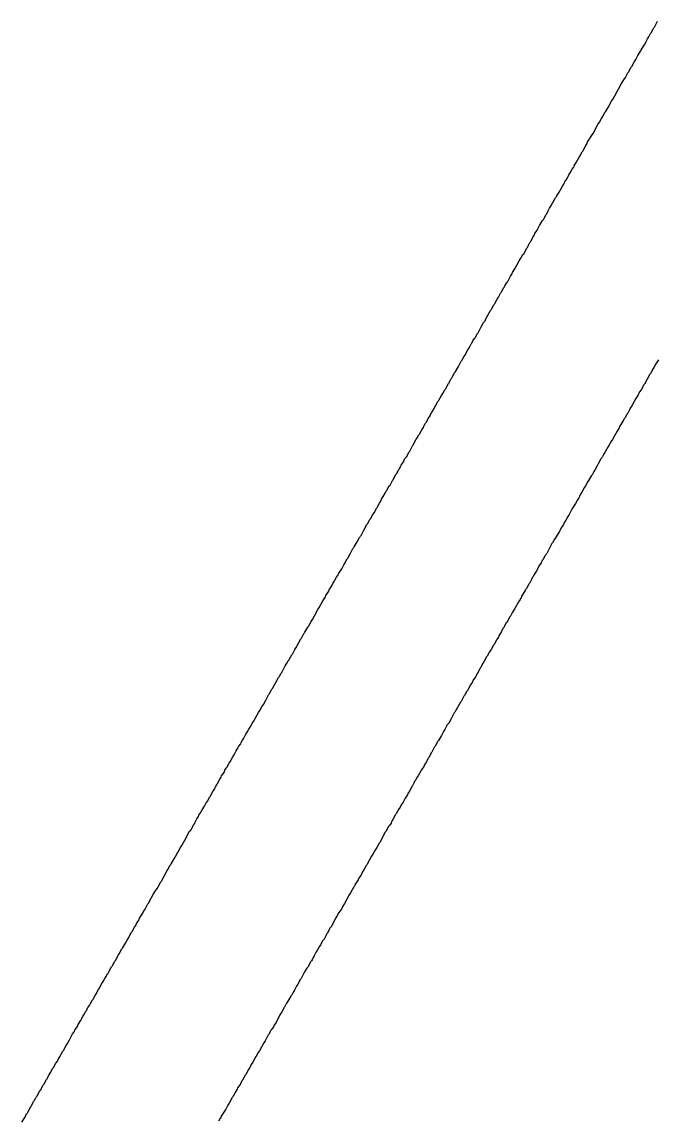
# Model space of a CAD drawing. Header units: inches. Extents: x 0 to 276, y 0 to 124.
# Drawn here: x 41.105 to 43.208, y 14.16 to 17.795 of the extents above; entities that cross this region are included whole.
import ezdxf

# ---------------------------------------------------------------- set-up
doc = ezdxf.new("R2010")
doc.units = ezdxf.units.IN
doc.layers.add('Top Overlay', color=2, linetype='Continuous')

msp = doc.modelspace()

# ---------------------------------------------------------------- linework, layer by layer
at = {"layer": 'Top Overlay'}
for p, q in [((43.1884, 17.7658), (43.1941, 17.7759)), ((43.1941, 17.7759), (43.1963, 17.7781)), ((43.1963, 17.7781), (43.2064, 17.7972)), ((43.1671, 17.7286), (43.1727, 17.7388)), ((43.1727, 17.7388), (43.1772, 17.7455)), ((43.1772, 17.7455), (43.18, 17.7528)), ((43.18, 17.7528), (43.1817, 17.7545)), ((43.1817, 17.7545), (43.1828, 17.7568)), ((43.1828, 17.7568), (43.1862, 17.7601)), ((43.1862, 17.7601), (43.1884, 17.7658)), ((43.1491, 17.6983), (43.1513, 17.7005)), ((43.1513, 17.7005), (43.1524, 17.7028)), ((43.1524, 17.7028), (43.1581, 17.7129)), ((43.1581, 17.7129), (43.1648, 17.723)), ((43.1648, 17.723), (43.1671, 17.7286)), ((43.121, 17.6477), (43.13, 17.6645)), ((43.13, 17.6645), (43.1345, 17.6713)), ((43.1345, 17.6713), (43.1412, 17.6837)), ((43.1412, 17.6837), (43.1491, 17.6983)), ((43.1075, 17.6263), (43.1097, 17.6286)), ((43.1097, 17.6286), (43.1187, 17.6454)), ((43.1187, 17.6454), (43.121, 17.6477)), ((43.0782, 17.5746), (43.0872, 17.5915)), ((43.0872, 17.5915), (43.094, 17.6038)), ((43.094, 17.6038), (43.0996, 17.6117)), ((43.0996, 17.6117), (43.1007, 17.614)), ((43.1007, 17.614), (43.1075, 17.6263)), ((43.0647, 17.551), (43.0737, 17.5678)), ((43.0737, 17.5678), (43.0782, 17.5746)), ((43.0422, 17.5127), (43.0467, 17.5195)), ((43.0467, 17.5195), (43.049, 17.5251)), ((43.049, 17.5251), (43.0535, 17.533)), ((43.0535, 17.533), (43.0591, 17.5409)), ((43.0591, 17.5409), (43.0647, 17.551)), ((43.0254, 17.4824), (43.0276, 17.488)), ((43.0276, 17.488), (43.0321, 17.4959)), ((43.0321, 17.4959), (43.0344, 17.4981)), ((43.0344, 17.4981), (43.0422, 17.5127)), ((42.9928, 17.4262), (43.0085, 17.4554)), ((43.0085, 17.4554), (43.0141, 17.4633)), ((43.0141, 17.4633), (43.0209, 17.4756)), ((43.0209, 17.4756), (43.0254, 17.4824)), ((42.9815, 17.4082), (42.9871, 17.4183)), ((42.9871, 17.4183), (42.9928, 17.4262)), ((42.9602, 17.3699), (42.9692, 17.3868)), ((42.9692, 17.3868), (42.9737, 17.3936)), ((42.9737, 17.3936), (42.9748, 17.3981)), ((42.9748, 17.3981), (42.9804, 17.4059)), ((42.9804, 17.4059), (42.9815, 17.4082)), ((42.9371, 17.33), (42.9455, 17.3452)), ((42.9455, 17.3452), (42.95, 17.3519)), ((42.95, 17.3519), (42.9523, 17.3576)), ((42.9523, 17.3576), (42.9568, 17.3654)), ((42.9568, 17.3654), (42.959, 17.3677)), ((42.959, 17.3677), (42.9602, 17.3699)), ((42.9174, 17.2957), (42.9242, 17.3081)), ((42.9242, 17.3081), (42.9287, 17.3148)), ((42.9287, 17.3148), (42.9298, 17.3193)), ((42.9298, 17.3193), (42.9371, 17.33)), ((42.8983, 17.2642), (42.8994, 17.2665)), ((42.8994, 17.2665), (42.9073, 17.2777)), ((42.9073, 17.2777), (42.9101, 17.285)), ((42.9101, 17.285), (42.9118, 17.2867)), ((42.9118, 17.2867), (42.9129, 17.289)), ((42.9129, 17.289), (42.9174, 17.2957)), ((42.8724, 17.2181), (42.8803, 17.2327)), ((42.8803, 17.2327), (42.8848, 17.2395)), ((42.8848, 17.2395), (42.8916, 17.2519)), ((42.8916, 17.2519), (42.8961, 17.2586)), ((42.8961, 17.2586), (42.8983, 17.2642)), ((42.8533, 17.1855), (42.8601, 17.1979)), ((42.8601, 17.1979), (42.8691, 17.2136)), ((42.8691, 17.2136), (42.8713, 17.2159)), ((42.8713, 17.2159), (42.8724, 17.2181)), ((42.8297, 17.1439), (42.8376, 17.1585)), ((42.8376, 17.1585), (42.8398, 17.1608)), ((42.8398, 17.1608), (42.8443, 17.1709)), ((42.8443, 17.1709), (42.8488, 17.1788)), ((42.8488, 17.1788), (42.8533, 17.1855)), ((42.8078, 17.1062), (42.8162, 17.1214)), ((42.8162, 17.1214), (42.8252, 17.1383)), ((42.8252, 17.1383), (42.8286, 17.1417)), ((42.8286, 17.1417), (42.8297, 17.1439)), ((42.7859, 17.0675), (42.7949, 17.0843)), ((42.7949, 17.0843), (42.7994, 17.0911)), ((42.7994, 17.0911), (42.8005, 17.0956)), ((42.8005, 17.0956), (42.8078, 17.1062)), ((42.7645, 17.0303), (42.7735, 17.0472)), ((42.7735, 17.0472), (42.7757, 17.0495)), ((42.7757, 17.0495), (42.778, 17.0551)), ((42.778, 17.0551), (42.7836, 17.0652)), ((42.7836, 17.0652), (42.7859, 17.0675)), ((42.7488, 17.0056), (42.7544, 17.0135)), ((42.7544, 17.0135), (42.7611, 17.0258)), ((42.7611, 17.0258), (42.7634, 17.0281)), ((42.7634, 17.0281), (42.7645, 17.0303)), ((42.7263, 16.9663), (42.7341, 16.9786)), ((42.7341, 16.9786), (42.7409, 16.991)), ((42.7409, 16.991), (42.7488, 17.0056)), ((42.7105, 16.937), (42.7195, 16.9539)), ((42.7195, 16.9539), (42.724, 16.9606)), ((42.724, 16.9606), (42.7263, 16.9663)), ((42.6892, 16.8999), (42.6903, 16.9022)), ((42.6903, 16.9022), (42.6982, 16.9168)), ((42.6982, 16.9168), (42.7004, 16.919)), ((42.7004, 16.919), (42.7027, 16.9246)), ((42.7027, 16.9246), (42.7083, 16.9348)), ((42.7083, 16.9348), (42.7105, 16.937)), ((42.6678, 16.8639), (42.6757, 16.8785)), ((42.6757, 16.8785), (42.6802, 16.8853)), ((42.6802, 16.8853), (42.6869, 16.8977)), ((42.6869, 16.8977), (42.6892, 16.8999)), ((42.6453, 16.8257), (42.6532, 16.8403)), ((42.6532, 16.8403), (42.6554, 16.8426)), ((42.6554, 16.8426), (42.6565, 16.8448)), ((42.6565, 16.8448), (42.6644, 16.8594)), ((42.6644, 16.8594), (42.6667, 16.8617)), ((42.6667, 16.8617), (42.6678, 16.8639)), ((42.6228, 16.7863), (42.6307, 16.8009)), ((42.6307, 16.8009), (42.6357, 16.8071)), ((42.6357, 16.8071), (42.6386, 16.8133)), ((42.6386, 16.8133), (42.6453, 16.8257)), ((42.6026, 16.7504), (42.6104, 16.765)), ((42.6104, 16.765), (42.6127, 16.7672)), ((42.6127, 16.7672), (42.6228, 16.7863)), ((42.5835, 16.7177), (42.5902, 16.7301)), ((42.5902, 16.7301), (42.5925, 16.7324)), ((42.5925, 16.7324), (42.5958, 16.7402)), ((42.5958, 16.7402), (42.6003, 16.7481)), ((42.6003, 16.7481), (42.6026, 16.7504)), ((42.5598, 16.6773), (42.5655, 16.6874)), ((42.5655, 16.6874), (42.5711, 16.6952)), ((42.5711, 16.6952), (42.5733, 16.7009)), ((42.5733, 16.7009), (42.579, 16.711)), ((42.579, 16.711), (42.5835, 16.7177)), ((42.5374, 16.6368), (42.5475, 16.6559)), ((42.5475, 16.6559), (42.5565, 16.6728)), ((42.5565, 16.6728), (42.5587, 16.675)), ((42.5587, 16.675), (42.5598, 16.6773)), ((43.1941, 16.6525), (43.1896, 16.6458)), ((43.2008, 16.6649), (43.1941, 16.6525)), ((43.2087, 16.6773), (43.2008, 16.6649)), ((42.5194, 16.6075), (42.5239, 16.6154)), ((42.5239, 16.6154), (42.5261, 16.6177)), ((42.5261, 16.6177), (42.5272, 16.6199)), ((42.5272, 16.6199), (42.5351, 16.6345)), ((42.5351, 16.6345), (42.5374, 16.6368)), ((43.1716, 16.6132), (43.1626, 16.5974)), ((43.1806, 16.63), (43.1716, 16.6132)), ((43.1828, 16.6323), (43.1806, 16.63)), ((43.1873, 16.6401), (43.1828, 16.6323)), ((43.1896, 16.6458), (43.1873, 16.6401)), ((42.4957, 16.5659), (42.5025, 16.5783)), ((42.5025, 16.5783), (42.5047, 16.5806)), ((42.5047, 16.5806), (42.5149, 16.5997)), ((42.5149, 16.5997), (42.5171, 16.6019)), ((42.5171, 16.6019), (42.5194, 16.6075)), ((43.1513, 16.5783), (43.1468, 16.5716)), ((43.1603, 16.5952), (43.1513, 16.5783)), ((43.1626, 16.5974), (43.1603, 16.5952)), ((42.4643, 16.5108), (42.48, 16.5401)), ((42.48, 16.5401), (42.4823, 16.5423)), ((42.4823, 16.5423), (42.4834, 16.5446)), ((42.4834, 16.5446), (42.4913, 16.5592)), ((42.4913, 16.5592), (42.4957, 16.5659)), ((43.1345, 16.5502), (43.121, 16.5255)), ((43.1423, 16.5614), (43.1345, 16.5502)), ((43.1434, 16.5637), (43.1423, 16.5614)), ((43.1468, 16.5716), (43.1434, 16.5637)), ((42.457, 16.5002), (42.4586, 16.5018)), ((42.4586, 16.5018), (42.4598, 16.5041)), ((42.4598, 16.5041), (42.4643, 16.5108)), ((43.1075, 16.5018), (43.1052, 16.4996)), ((43.1131, 16.512), (43.1075, 16.5018)), ((43.1153, 16.5176), (43.1131, 16.512)), ((43.121, 16.5255), (43.1153, 16.5176)), ((42.4328, 16.458), (42.4384, 16.4681)), ((42.4384, 16.4681), (42.4418, 16.4715)), ((42.4418, 16.4715), (42.444, 16.4771)), ((42.444, 16.4771), (42.4485, 16.485)), ((42.4485, 16.485), (42.4541, 16.4928)), ((42.4541, 16.4928), (42.457, 16.5002)), ((43.094, 16.4805), (43.085, 16.4636)), ((43.0951, 16.4827), (43.094, 16.4805)), ((43.0973, 16.485), (43.0951, 16.4827)), ((43.1052, 16.4996), (43.0973, 16.485)), ((42.4114, 16.4198), (42.417, 16.4299)), ((42.417, 16.4299), (42.4193, 16.4321)), ((42.4193, 16.4321), (42.4272, 16.4467)), ((42.4272, 16.4467), (42.4317, 16.4535)), ((42.4317, 16.4535), (42.4328, 16.458)), ((43.072, 16.4417), (43.0636, 16.4265)), ((43.0794, 16.4524), (43.072, 16.4417)), ((43.0805, 16.4569), (43.0794, 16.4524)), ((43.085, 16.4636), (43.0805, 16.4569)), ((42.3867, 16.3759), (42.3957, 16.3928)), ((42.3957, 16.3928), (42.3979, 16.395)), ((42.3979, 16.395), (42.4013, 16.4029)), ((42.4013, 16.4029), (42.4069, 16.413)), ((42.4069, 16.413), (42.4114, 16.4198)), ((43.0445, 16.3939), (43.0389, 16.386)), ((43.0512, 16.4063), (43.0445, 16.3939)), ((43.0569, 16.4141), (43.0512, 16.4063)), ((43.0636, 16.4265), (43.0569, 16.4141)), ((42.3743, 16.3557), (42.3766, 16.3579)), ((42.3766, 16.3579), (42.3788, 16.3635)), ((42.3788, 16.3635), (42.3844, 16.3736)), ((42.3844, 16.3736), (42.3867, 16.3759)), ((43.0243, 16.3568), (43.022, 16.3545)), ((43.0254, 16.359), (43.0243, 16.3568)), ((43.0276, 16.3647), (43.0254, 16.359)), ((43.0321, 16.3714), (43.0276, 16.3647)), ((43.0377, 16.3815), (43.0321, 16.3714)), ((43.0389, 16.386), (43.0377, 16.3815)), ((42.3529, 16.3174), (42.3574, 16.3275)), ((42.3574, 16.3275), (42.3586, 16.3298)), ((42.3586, 16.3298), (42.3659, 16.3405)), ((42.3659, 16.3405), (42.3709, 16.3512)), ((42.3709, 16.3512), (42.3732, 16.3534)), ((42.3732, 16.3534), (42.3743, 16.3557)), ((43.0063, 16.3275), (42.9995, 16.3152)), ((43.0096, 16.3332), (43.0063, 16.3275)), ((43.0153, 16.3433), (43.0096, 16.3332)), ((43.0175, 16.3489), (43.0153, 16.3433)), ((43.0209, 16.3523), (43.0175, 16.3489)), ((43.022, 16.3545), (43.0209, 16.3523)), ((42.3316, 16.2803), (42.3349, 16.2882)), ((42.3349, 16.2882), (42.3406, 16.2983)), ((42.3406, 16.2983), (42.3428, 16.3006)), ((42.3428, 16.3006), (42.3507, 16.3152)), ((42.3507, 16.3152), (42.3529, 16.3174)), ((42.9871, 16.2949), (42.9782, 16.2781)), ((42.9894, 16.2972), (42.9871, 16.2949)), ((42.9905, 16.2994), (42.9894, 16.2972)), ((42.9922, 16.3011), (42.9905, 16.2994)), ((42.995, 16.3084), (42.9922, 16.3011)), ((42.9995, 16.3152), (42.995, 16.3084)), ((42.3113, 16.2455), (42.3136, 16.2511)), ((42.3136, 16.2511), (42.3192, 16.2612)), ((42.3192, 16.2612), (42.3215, 16.2634)), ((42.3215, 16.2634), (42.3226, 16.2657)), ((42.3226, 16.2657), (42.3293, 16.2781)), ((42.3293, 16.2781), (42.3316, 16.2803)), ((42.9635, 16.2545), (42.9557, 16.2398)), ((42.968, 16.2612), (42.9635, 16.2545)), ((42.9759, 16.2758), (42.968, 16.2612)), ((42.9782, 16.2781), (42.9759, 16.2758)), ((42.2866, 16.2039), (42.2922, 16.2128)), ((42.2922, 16.2128), (42.2933, 16.2173)), ((42.2933, 16.2173), (42.3023, 16.2308)), ((42.3023, 16.2308), (42.3091, 16.2432)), ((42.3091, 16.2432), (42.3113, 16.2455)), ((42.941, 16.2151), (42.9343, 16.2027)), ((42.9455, 16.2218), (42.941, 16.2151)), ((42.9484, 16.2258), (42.9455, 16.2218)), ((42.9512, 16.2331), (42.9484, 16.2258)), ((42.9557, 16.2398), (42.9512, 16.2331)), ((42.2686, 16.1712), (42.2776, 16.1881)), ((42.2776, 16.1881), (42.2798, 16.1904)), ((42.2798, 16.1904), (42.2821, 16.196)), ((42.2821, 16.196), (42.2866, 16.2039)), ((42.9231, 16.1836), (42.9141, 16.1667)), ((42.9298, 16.196), (42.9231, 16.1836)), ((42.9343, 16.2027), (42.9298, 16.196)), ((42.2472, 16.1353), (42.2551, 16.1499)), ((42.2551, 16.1499), (42.2574, 16.1521)), ((42.2574, 16.1521), (42.2641, 16.1645)), ((42.2641, 16.1645), (42.2686, 16.1712)), ((42.8983, 16.1409), (42.8955, 16.1336)), ((42.9028, 16.1476), (42.8983, 16.1409)), ((42.9096, 16.16), (42.9028, 16.1476)), ((42.9141, 16.1667), (42.9096, 16.16)), ((42.2259, 16.097), (42.2349, 16.1139)), ((42.2349, 16.1139), (42.245, 16.133)), ((42.245, 16.133), (42.2472, 16.1353)), ((42.8769, 16.1038), (42.8691, 16.0892)), ((42.8814, 16.1105), (42.8769, 16.1038)), ((42.8826, 16.1128), (42.8814, 16.1105)), ((42.8843, 16.1145), (42.8826, 16.1128)), ((42.8871, 16.1218), (42.8843, 16.1145)), ((42.8955, 16.1336), (42.8871, 16.1218)), ((42.2034, 16.0588), (42.2124, 16.0757)), ((42.2124, 16.0757), (42.2203, 16.0903)), ((42.2203, 16.0903), (42.2225, 16.0925)), ((42.2225, 16.0925), (42.2236, 16.0948)), ((42.2236, 16.0948), (42.2259, 16.097)), ((42.8567, 16.07), (42.8398, 16.0374)), ((42.859, 16.0723), (42.8567, 16.07)), ((42.8646, 16.0824), (42.859, 16.0723)), ((42.8691, 16.0892), (42.8646, 16.0824)), ((42.182, 16.0217), (42.1899, 16.0363)), ((42.1899, 16.0363), (42.1989, 16.0532)), ((42.1989, 16.0532), (42.2023, 16.0565)), ((42.2023, 16.0565), (42.2034, 16.0588)), ((42.8342, 16.0307), (42.8263, 16.0161)), ((42.8365, 16.0329), (42.8342, 16.0307)), ((42.8376, 16.0352), (42.8365, 16.0329)), ((42.8398, 16.0374), (42.8376, 16.0352)), ((42.1618, 15.9868), (42.1685, 15.9992)), ((42.1685, 15.9992), (42.173, 16.0059)), ((42.173, 16.0059), (42.1753, 16.0116)), ((42.1753, 16.0116), (42.1798, 16.0194)), ((42.1798, 16.0194), (42.182, 16.0217)), ((42.8162, 15.9981), (42.8117, 15.9913)), ((42.8207, 16.0059), (42.8162, 15.9981)), ((42.8241, 16.0138), (42.8207, 16.0059)), ((42.8263, 16.0161), (42.8241, 16.0138)), ((42.1393, 15.9486), (42.1449, 15.9587)), ((42.1449, 15.9587), (42.1505, 15.9666)), ((42.1505, 15.9666), (42.1528, 15.9722)), ((42.1528, 15.9722), (42.1573, 15.9801)), ((42.1573, 15.9801), (42.1618, 15.9868)), ((42.7926, 15.9587), (42.7892, 15.9508)), ((42.7949, 15.961), (42.7926, 15.9587)), ((42.8005, 15.9711), (42.7949, 15.961)), ((42.805, 15.9778), (42.8005, 15.9711)), ((42.8095, 15.9857), (42.805, 15.9778)), ((42.8117, 15.9913), (42.8095, 15.9857)), ((42.1202, 15.9171), (42.1292, 15.9306)), ((42.1292, 15.9306), (42.132, 15.9379)), ((42.132, 15.9379), (42.1365, 15.9447)), ((42.1365, 15.9447), (42.1382, 15.9463)), ((42.1382, 15.9463), (42.1393, 15.9486)), ((42.7724, 15.9216), (42.7701, 15.9194)), ((42.7802, 15.9362), (42.7724, 15.9216)), ((42.7814, 15.9385), (42.7802, 15.9362)), ((42.7836, 15.9407), (42.7814, 15.9385)), ((42.7892, 15.9508), (42.7836, 15.9407)), ((42.0999, 15.8811), (42.1078, 15.8935)), ((42.1078, 15.8935), (42.1089, 15.898)), ((42.1089, 15.898), (42.119, 15.9126)), ((42.119, 15.9126), (42.1202, 15.9171)), ((42.7521, 15.8856), (42.7465, 15.8778)), ((42.7533, 15.8879), (42.7521, 15.8856)), ((42.7549, 15.8896), (42.7533, 15.8879)), ((42.7566, 15.8957), (42.7549, 15.8896)), ((42.7611, 15.9025), (42.7566, 15.8957)), ((42.769, 15.9171), (42.7611, 15.9025)), ((42.7701, 15.9194), (42.769, 15.9171)), ((42.0786, 15.844), (42.0831, 15.8519)), ((42.0831, 15.8519), (42.0876, 15.8586)), ((42.0876, 15.8586), (42.0932, 15.8688)), ((42.0932, 15.8688), (42.0999, 15.8811)), ((42.7341, 15.8553), (42.7263, 15.8429)), ((42.7353, 15.8575), (42.7341, 15.8553)), ((42.7398, 15.8654), (42.7353, 15.8575)), ((42.7465, 15.8778), (42.7398, 15.8654)), ((42.0527, 15.7979), (42.0606, 15.8125)), ((42.0606, 15.8125), (42.0651, 15.8193)), ((42.0651, 15.8193), (42.0718, 15.8316)), ((42.0718, 15.8316), (42.0763, 15.8384)), ((42.0763, 15.8384), (42.0786, 15.844)), ((42.7173, 15.8283), (42.7072, 15.8092)), ((42.7195, 15.8305), (42.7173, 15.8283)), ((42.7263, 15.8429), (42.7195, 15.8305)), ((42.037, 15.7721), (42.0392, 15.7743)), ((42.0392, 15.7743), (42.0403, 15.7765)), ((42.0403, 15.7765), (42.0493, 15.7934)), ((42.0493, 15.7934), (42.0516, 15.7957)), ((42.0516, 15.7957), (42.0527, 15.7979)), ((42.6903, 15.7788), (42.6869, 15.7732)), ((42.6948, 15.7889), (42.6903, 15.7788)), ((42.697, 15.7912), (42.6948, 15.7889)), ((42.7027, 15.8013), (42.697, 15.7912)), ((42.7049, 15.8069), (42.7027, 15.8013)), ((42.7072, 15.8092), (42.7049, 15.8069)), ((42.0111, 15.7259), (42.0268, 15.7552)), ((42.0268, 15.7552), (42.0291, 15.7574)), ((42.0291, 15.7574), (42.0302, 15.7597)), ((42.0302, 15.7597), (42.037, 15.7721)), ((42.6734, 15.7507), (42.6655, 15.7361)), ((42.6745, 15.7529), (42.6734, 15.7507)), ((42.6802, 15.7608), (42.6745, 15.7529)), ((42.6813, 15.7653), (42.6802, 15.7608)), ((42.6869, 15.7732), (42.6813, 15.7653)), ((41.992, 15.6945), (41.9965, 15.7023)), ((41.9965, 15.7023), (41.9987, 15.7046)), ((41.9987, 15.7046), (42.0066, 15.7192)), ((42.0066, 15.7192), (42.0111, 15.7259)), ((42.6509, 15.7125), (42.6431, 15.6978)), ((42.6554, 15.7192), (42.6509, 15.7125)), ((42.6633, 15.7338), (42.6554, 15.7192)), ((42.6655, 15.7361), (42.6633, 15.7338)), ((41.965, 15.6461), (41.9751, 15.6652)), ((41.9751, 15.6652), (41.9796, 15.672)), ((41.9796, 15.672), (41.9852, 15.6821)), ((41.9852, 15.6821), (41.9875, 15.6843)), ((41.9875, 15.6843), (41.992, 15.6945)), ((42.6273, 15.672), (42.6245, 15.6647)), ((42.6329, 15.681), (42.6273, 15.672)), ((42.6408, 15.6956), (42.6329, 15.681)), ((42.6431, 15.6978), (42.6408, 15.6956)), ((41.9526, 15.627), (41.9549, 15.6292)), ((41.9549, 15.6292), (41.956, 15.6315)), ((41.956, 15.6315), (41.9616, 15.6416)), ((41.9616, 15.6416), (41.9639, 15.6439)), ((41.9639, 15.6439), (41.965, 15.6461)), ((42.6037, 15.6292), (42.5958, 15.6169)), ((42.6093, 15.6394), (42.6037, 15.6292)), ((42.6183, 15.6562), (42.6093, 15.6394)), ((42.6194, 15.6585), (42.6183, 15.6562)), ((42.6217, 15.6607), (42.6194, 15.6585)), ((42.6228, 15.663), (42.6217, 15.6607)), ((42.6245, 15.6647), (42.6228, 15.663)), ((41.9335, 15.591), (41.9346, 15.5933)), ((41.9346, 15.5933), (41.9448, 15.6124)), ((41.9448, 15.6124), (41.9526, 15.627)), ((42.5835, 15.5944), (42.5778, 15.5843)), ((42.5868, 15.6023), (42.5835, 15.5944)), ((42.5891, 15.6045), (42.5868, 15.6023)), ((42.5947, 15.6124), (42.5891, 15.6045)), ((42.5958, 15.6169), (42.5947, 15.6124)), ((41.9099, 15.5505), (41.92, 15.5696)), ((41.92, 15.5696), (41.9223, 15.5719)), ((41.9223, 15.5719), (41.9234, 15.5741)), ((41.9234, 15.5741), (41.9313, 15.5888)), ((41.9313, 15.5888), (41.9335, 15.591)), ((42.5655, 15.5651), (42.5565, 15.5483)), ((42.5677, 15.5674), (42.5655, 15.5651)), ((42.5756, 15.582), (42.5677, 15.5674)), ((42.5778, 15.5843), (42.5756, 15.582)), ((41.8908, 15.5179), (41.8975, 15.5303)), ((41.8975, 15.5303), (41.9031, 15.5382)), ((41.9031, 15.5382), (41.9099, 15.5505)), ((42.5542, 15.546), (42.5362, 15.5123)), ((42.5565, 15.5483), (42.5542, 15.546)), ((41.8705, 15.4819), (41.8863, 15.5112)), ((41.8863, 15.5112), (41.8908, 15.5179)), ((42.5239, 15.4909), (42.516, 15.4763)), ((42.5329, 15.5078), (42.5239, 15.4909)), ((42.534, 15.51), (42.5329, 15.5078)), ((42.5362, 15.5123), (42.534, 15.51)), ((41.8492, 15.446), (41.8548, 15.4561)), ((41.8548, 15.4561), (41.8593, 15.4628)), ((41.8593, 15.4628), (41.866, 15.4752)), ((41.866, 15.4752), (41.8705, 15.4819)), ((42.498, 15.4482), (42.4913, 15.4358)), ((42.5025, 15.455), (42.498, 15.4482)), ((42.5109, 15.4701), (42.5025, 15.455)), ((42.516, 15.4763), (42.5109, 15.4701)), ((41.8278, 15.4077), (41.8289, 15.4122)), ((41.8289, 15.4122), (41.8334, 15.4201)), ((41.8334, 15.4201), (41.8379, 15.4268)), ((41.8379, 15.4268), (41.8447, 15.4392)), ((41.8447, 15.4392), (41.8492, 15.446)), ((42.4789, 15.4145), (42.471, 15.3998)), ((42.48, 15.4167), (42.4789, 15.4145)), ((42.4823, 15.419), (42.48, 15.4167)), ((42.4913, 15.4358), (42.4823, 15.419)), ((41.8064, 15.3717), (41.8132, 15.3841)), ((41.8132, 15.3841), (41.8166, 15.3897)), ((41.8166, 15.3897), (41.8222, 15.3998)), ((41.8222, 15.3998), (41.8278, 15.4077)), ((42.4575, 15.3785), (42.4541, 15.3706)), ((42.4598, 15.3807), (42.4575, 15.3785)), ((42.4688, 15.3976), (42.4598, 15.3807)), ((42.471, 15.3998), (42.4688, 15.3976)), ((41.7851, 15.3358), (41.7896, 15.3436)), ((41.7896, 15.3436), (41.7952, 15.3515)), ((41.7952, 15.3515), (41.7974, 15.3571)), ((41.7974, 15.3571), (41.8019, 15.365)), ((41.8019, 15.365), (41.8064, 15.3717)), ((42.4418, 15.3481), (42.4339, 15.3369)), ((42.4429, 15.3504), (42.4418, 15.3481)), ((42.4463, 15.3582), (42.4429, 15.3504)), ((42.4474, 15.3605), (42.4463, 15.3582)), ((42.4496, 15.3627), (42.4474, 15.3605)), ((42.4541, 15.3706), (42.4496, 15.3627)), ((41.7637, 15.2975), (41.7648, 15.302)), ((41.7648, 15.302), (41.7727, 15.3133)), ((41.7727, 15.3133), (41.7755, 15.3206)), ((41.7755, 15.3206), (41.78, 15.3273)), ((41.78, 15.3273), (41.7828, 15.3301)), ((41.7828, 15.3301), (41.7851, 15.3358)), ((42.4159, 15.3043), (42.4114, 15.2975)), ((42.4255, 15.3217), (42.4159, 15.3043)), ((42.4328, 15.3324), (42.4255, 15.3217)), ((42.4339, 15.3369), (42.4328, 15.3324)), ((41.7435, 15.2638), (41.7446, 15.266)), ((41.7446, 15.266), (41.7502, 15.2739)), ((41.7502, 15.2739), (41.7513, 15.2762)), ((41.7513, 15.2762), (41.7592, 15.2908)), ((41.7592, 15.2908), (41.7637, 15.2975)), ((42.3934, 15.2672), (42.39, 15.2593)), ((42.3957, 15.2694), (42.3934, 15.2672)), ((42.4002, 15.2773), (42.3957, 15.2694)), ((42.4035, 15.2852), (42.4002, 15.2773)), ((42.4058, 15.2874), (42.4035, 15.2852)), ((42.4114, 15.2975), (42.4058, 15.2874)), ((41.721, 15.2244), (41.7255, 15.2323)), ((41.7255, 15.2323), (41.7277, 15.2346)), ((41.7277, 15.2346), (41.7311, 15.2424)), ((41.7311, 15.2424), (41.7356, 15.2503)), ((41.7356, 15.2503), (41.7412, 15.2582)), ((41.7412, 15.2582), (41.7435, 15.2638)), ((42.3788, 15.2391), (42.3715, 15.2284)), ((42.3799, 15.2435), (42.3788, 15.2391)), ((42.3856, 15.2514), (42.3799, 15.2435)), ((42.39, 15.2593), (42.3856, 15.2514)), ((41.7007, 15.1896), (41.7086, 15.2019)), ((41.7086, 15.2019), (41.7142, 15.2121)), ((41.7142, 15.2121), (41.7187, 15.2188)), ((41.7187, 15.2188), (41.721, 15.2244)), ((42.3552, 15.1986), (42.3496, 15.1907)), ((42.3574, 15.2042), (42.3552, 15.1986)), ((42.3619, 15.2109), (42.3574, 15.2042)), ((42.3647, 15.2149), (42.3619, 15.2109)), ((42.3715, 15.2284), (42.3647, 15.2149)), ((41.6771, 15.1491), (41.6828, 15.1592)), ((41.6828, 15.1592), (41.6884, 15.1671)), ((41.6884, 15.1671), (41.6895, 15.1716)), ((41.6895, 15.1716), (41.6951, 15.1795)), ((41.6951, 15.1795), (41.6962, 15.1817)), ((41.6962, 15.1817), (41.7007, 15.1896)), ((42.3305, 15.157), (42.326, 15.1502)), ((42.3383, 15.1716), (42.3305, 15.157)), ((42.3394, 15.1738), (42.3383, 15.1716)), ((42.3417, 15.1761), (42.3394, 15.1738)), ((42.3496, 15.1907), (42.3417, 15.1761)), ((41.6591, 15.1187), (41.6625, 15.1221)), ((41.6625, 15.1221), (41.6636, 15.1244)), ((41.6636, 15.1244), (41.6726, 15.1412)), ((41.6726, 15.1412), (41.6749, 15.1435)), ((41.6749, 15.1435), (41.6771, 15.1491)), ((42.317, 15.1345), (42.308, 15.1176)), ((42.3203, 15.1378), (42.317, 15.1345)), ((42.3248, 15.1457), (42.3203, 15.1378)), ((42.326, 15.1502), (42.3248, 15.1457)), ((41.6389, 15.0816), (41.6434, 15.0895)), ((41.6434, 15.0895), (41.6591, 15.1187)), ((42.3057, 15.1154), (42.2877, 15.0816)), ((42.308, 15.1176), (42.3057, 15.1154)), ((41.6175, 15.0456), (41.6198, 15.0479)), ((41.6198, 15.0479), (41.6209, 15.0501)), ((41.6209, 15.0501), (41.6288, 15.0648)), ((41.6288, 15.0648), (41.6333, 15.0715)), ((41.6333, 15.0715), (41.6389, 15.0816)), ((42.2731, 15.058), (42.2652, 15.0434)), ((42.2776, 15.0648), (42.2731, 15.058)), ((42.2855, 15.0794), (42.2776, 15.0648)), ((42.2877, 15.0816), (42.2855, 15.0794)), ((41.5984, 15.0108), (41.6074, 15.0276)), ((41.6074, 15.0276), (41.6119, 15.0355)), ((41.6119, 15.0355), (41.6175, 15.0456)), ((42.254, 15.0243), (42.245, 15.0074)), ((42.2607, 15.0366), (42.254, 15.0243)), ((42.2652, 15.0434), (42.2607, 15.0366)), ((41.5759, 14.9725), (41.5849, 14.9894)), ((41.5849, 14.9894), (41.5872, 14.9917)), ((41.5872, 14.9917), (41.595, 15.0063)), ((41.595, 15.0063), (41.5973, 15.0085)), ((41.5973, 15.0085), (41.5984, 15.0108)), ((42.2259, 14.9748), (42.218, 14.9636)), ((42.227, 14.977), (42.2259, 14.9748)), ((42.2304, 14.9849), (42.227, 14.977)), ((42.236, 14.9928), (42.2304, 14.9849)), ((42.2416, 15.0029), (42.236, 14.9928)), ((42.2427, 15.0052), (42.2416, 15.0029)), ((42.245, 15.0074), (42.2427, 15.0052)), ((41.5557, 14.9366), (41.5636, 14.9512)), ((41.5636, 14.9512), (41.5669, 14.9546)), ((41.5669, 14.9546), (41.5703, 14.9624)), ((41.5703, 14.9624), (41.5759, 14.9725)), ((42.2056, 14.9411), (42.2045, 14.9366)), ((42.2101, 14.9478), (42.2056, 14.9411)), ((42.2158, 14.9579), (42.2101, 14.9478)), ((42.218, 14.9636), (42.2158, 14.9579)), ((41.5332, 14.8995), (41.5388, 14.9096)), ((41.5388, 14.9096), (41.5467, 14.9219)), ((41.5467, 14.9219), (41.5512, 14.9298)), ((41.5512, 14.9298), (41.5557, 14.9366)), ((42.1865, 14.9085), (42.1775, 14.8916)), ((42.191, 14.9152), (42.1865, 14.9085)), ((42.1966, 14.9253), (42.191, 14.9152)), ((42.2011, 14.9321), (42.1966, 14.9253)), ((42.2023, 14.9343), (42.2011, 14.9321)), ((42.2045, 14.9366), (42.2023, 14.9343)), ((41.513, 14.8635), (41.5208, 14.8781)), ((41.5208, 14.8781), (41.5231, 14.8803)), ((41.5231, 14.8803), (41.5332, 14.8995)), ((42.1652, 14.8713), (42.1618, 14.8635)), ((42.1708, 14.8792), (42.1652, 14.8713)), ((42.1775, 14.8916), (42.1708, 14.8792)), ((41.491, 14.8247), (41.4938, 14.8309)), ((41.4938, 14.8309), (41.4995, 14.841)), ((41.4995, 14.841), (41.504, 14.8477)), ((41.504, 14.8477), (41.5062, 14.8534)), ((41.5062, 14.8534), (41.5118, 14.8612)), ((41.5118, 14.8612), (41.513, 14.8635)), ((42.1427, 14.832), (42.1269, 14.8028)), ((42.146, 14.8376), (42.1427, 14.832)), ((42.1528, 14.85), (42.146, 14.8376)), ((42.1607, 14.8612), (42.1528, 14.85)), ((42.1618, 14.8635), (42.1607, 14.8612)), ((41.4702, 14.7881), (41.4725, 14.7938)), ((41.4725, 14.7938), (41.477, 14.8016)), ((41.477, 14.8016), (41.4826, 14.8095)), ((41.4826, 14.8095), (41.4837, 14.814)), ((41.4837, 14.814), (41.491, 14.8247)), ((42.1213, 14.796), (42.1179, 14.7881)), ((42.1224, 14.7983), (42.1213, 14.796)), ((42.1269, 14.8028), (42.1224, 14.7983)), ((41.4466, 14.7488), (41.4522, 14.7589)), ((41.4522, 14.7589), (41.4579, 14.7668)), ((41.4579, 14.7668), (41.4624, 14.7769)), ((41.4624, 14.7769), (41.4669, 14.7848)), ((41.4669, 14.7848), (41.4702, 14.7881)), ((42.0999, 14.7578), (42.0921, 14.7432)), ((42.1011, 14.76), (42.0999, 14.7578)), ((42.1033, 14.7623), (42.1011, 14.76)), ((42.1089, 14.7724), (42.1033, 14.7623)), ((42.1112, 14.778), (42.1089, 14.7724)), ((42.1134, 14.7803), (42.1112, 14.778)), ((42.1179, 14.7881), (42.1134, 14.7803)), ((41.4264, 14.7128), (41.4354, 14.7297)), ((41.4354, 14.7297), (41.4376, 14.7319)), ((41.4376, 14.7319), (41.4466, 14.7488)), ((42.0819, 14.7263), (42.0774, 14.7195)), ((42.0876, 14.7364), (42.0819, 14.7263)), ((42.0921, 14.7432), (42.0876, 14.7364)), ((41.4039, 14.6746), (41.4118, 14.6892)), ((41.4118, 14.6892), (41.4151, 14.6926)), ((41.4151, 14.6926), (41.4174, 14.6982)), ((41.4174, 14.6982), (41.4241, 14.7105)), ((41.4241, 14.7105), (41.4264, 14.7128)), ((42.0572, 14.6847), (42.0538, 14.6768)), ((42.0583, 14.6869), (42.0572, 14.6847)), ((42.0617, 14.6903), (42.0583, 14.6869)), ((42.0651, 14.6959), (42.0617, 14.6903)), ((42.0673, 14.7015), (42.0651, 14.6959)), ((42.0707, 14.7072), (42.0673, 14.7015)), ((42.0774, 14.7195), (42.0707, 14.7072)), ((41.3865, 14.6459), (41.3881, 14.6476)), ((41.3881, 14.6476), (41.3915, 14.6532)), ((41.3915, 14.6532), (41.4005, 14.6701)), ((41.4005, 14.6701), (41.4028, 14.6723)), ((41.4028, 14.6723), (41.4039, 14.6746)), ((42.0392, 14.6532), (42.028, 14.6318)), ((42.046, 14.6656), (42.0392, 14.6532)), ((42.0493, 14.6689), (42.046, 14.6656)), ((42.0538, 14.6768), (42.0493, 14.6689)), ((41.3611, 14.6003), (41.369, 14.615)), ((41.369, 14.615), (41.3735, 14.6217)), ((41.3735, 14.6217), (41.3791, 14.6318)), ((41.3791, 14.6318), (41.3836, 14.6386)), ((41.3836, 14.6386), (41.3865, 14.6459)), ((42.0167, 14.6127), (42.0122, 14.606)), ((42.0257, 14.6296), (42.0167, 14.6127)), ((42.028, 14.6318), (42.0257, 14.6296)), ((41.3398, 14.5632), (41.3465, 14.5756)), ((41.3465, 14.5756), (41.351, 14.5824)), ((41.351, 14.5824), (41.3533, 14.588)), ((41.3533, 14.588), (41.3578, 14.5958)), ((41.3578, 14.5958), (41.36, 14.5981)), ((41.36, 14.5981), (41.3611, 14.6003)), ((41.9942, 14.5756), (41.9931, 14.5734)), ((41.9965, 14.5779), (41.9942, 14.5756)), ((42.0021, 14.588), (41.9965, 14.5779)), ((42.0055, 14.5936), (42.0021, 14.588)), ((42.0122, 14.606), (42.0055, 14.5936)), ((41.3229, 14.5362), (41.328, 14.5424)), ((41.328, 14.5424), (41.3308, 14.5486)), ((41.3308, 14.5486), (41.3375, 14.561)), ((41.3375, 14.561), (41.3398, 14.5632)), ((41.9796, 14.5497), (41.9729, 14.5374)), ((41.9841, 14.5565), (41.9796, 14.5497)), ((41.9931, 14.5734), (41.9841, 14.5565)), ((41.2982, 14.4913), (41.3061, 14.5059)), ((41.3061, 14.5059), (41.3094, 14.5115)), ((41.3094, 14.5115), (41.315, 14.5216)), ((41.315, 14.5216), (41.3173, 14.5239)), ((41.3173, 14.5239), (41.3218, 14.534)), ((41.3218, 14.534), (41.3229, 14.5362)), ((41.9594, 14.5149), (41.9436, 14.4856)), ((41.9639, 14.5216), (41.9594, 14.5149)), ((41.9684, 14.5295), (41.9639, 14.5216)), ((41.9706, 14.5351), (41.9684, 14.5295)), ((41.9729, 14.5374), (41.9706, 14.5351)), ((41.2791, 14.4609), (41.2892, 14.4755)), ((41.2892, 14.4755), (41.2903, 14.48)), ((41.2903, 14.48), (41.2982, 14.4913)), ((41.9358, 14.4722), (41.9313, 14.4643)), ((41.938, 14.4778), (41.9358, 14.4722)), ((41.9436, 14.4856), (41.938, 14.4778)), ((41.2554, 14.4171), (41.2622, 14.4294)), ((41.2622, 14.4294), (41.2723, 14.4485)), ((41.2723, 14.4485), (41.2779, 14.4564)), ((41.2779, 14.4564), (41.2791, 14.4609)), ((41.9178, 14.4429), (41.9088, 14.426)), ((41.92, 14.4452), (41.9178, 14.4429)), ((41.9279, 14.4598), (41.92, 14.4452)), ((41.929, 14.462), (41.9279, 14.4598)), ((41.9313, 14.4643), (41.929, 14.462)), ((41.2397, 14.3912), (41.242, 14.3934)), ((41.242, 14.3934), (41.251, 14.4103)), ((41.251, 14.4103), (41.2554, 14.4171)), ((41.8975, 14.4069), (41.8897, 14.3923)), ((41.9043, 14.4193), (41.8975, 14.4069)), ((41.9088, 14.426), (41.9043, 14.4193)), ((41.2172, 14.3518), (41.2228, 14.3597)), ((41.2228, 14.3597), (41.224, 14.3642)), ((41.224, 14.3642), (41.2313, 14.3749)), ((41.2313, 14.3749), (41.2341, 14.3811)), ((41.2341, 14.3811), (41.2397, 14.3912)), ((41.8762, 14.3698), (41.8683, 14.3552)), ((41.8773, 14.3721), (41.8762, 14.3698)), ((41.879, 14.3738), (41.8773, 14.3721)), ((41.8846, 14.3861), (41.879, 14.3738)), ((41.8897, 14.3923), (41.8846, 14.3861)), ((41.1925, 14.3102), (41.2003, 14.3215)), ((41.2003, 14.3215), (41.2026, 14.3271)), ((41.2026, 14.3271), (41.2071, 14.335)), ((41.2071, 14.335), (41.2093, 14.3372)), ((41.2093, 14.3372), (41.2172, 14.3518)), ((41.8531, 14.331), (41.8447, 14.3147)), ((41.8582, 14.3372), (41.8531, 14.331)), ((41.8593, 14.3395), (41.8582, 14.3372)), ((41.8627, 14.3473), (41.8593, 14.3395)), ((41.8683, 14.3552), (41.8627, 14.3473)), ((41.1779, 14.2832), (41.1857, 14.2979)), ((41.1857, 14.2979), (41.188, 14.3001)), ((41.188, 14.3001), (41.1914, 14.308)), ((41.1914, 14.308), (41.1925, 14.3102)), ((41.8312, 14.2934), (41.8267, 14.2832)), ((41.8334, 14.2956), (41.8312, 14.2934)), ((41.8424, 14.3125), (41.8334, 14.2956)), ((41.8447, 14.3147), (41.8424, 14.3125)), ((41.1554, 14.2439), (41.1632, 14.2585)), ((41.1632, 14.2585), (41.1689, 14.2664)), ((41.1689, 14.2664), (41.17, 14.2709)), ((41.17, 14.2709), (41.1745, 14.2787)), ((41.1745, 14.2787), (41.1767, 14.281)), ((41.1767, 14.281), (41.1779, 14.2832)), ((41.8064, 14.2484), (41.8019, 14.2405)), ((41.8093, 14.2546), (41.8064, 14.2484)), ((41.8166, 14.2652), (41.8093, 14.2546)), ((41.8177, 14.2697), (41.8166, 14.2652)), ((41.8256, 14.281), (41.8177, 14.2697)), ((41.8267, 14.2832), (41.8256, 14.281)), ((41.1318, 14.2045), (41.1363, 14.2113)), ((41.1363, 14.2113), (41.1441, 14.2259)), ((41.1441, 14.2259), (41.1464, 14.2281)), ((41.1464, 14.2281), (41.1492, 14.2355)), ((41.1492, 14.2355), (41.1509, 14.2371)), ((41.1509, 14.2371), (41.152, 14.2394)), ((41.152, 14.2394), (41.1542, 14.2416)), ((41.1542, 14.2416), (41.1554, 14.2439)), ((41.7851, 14.2124), (41.7783, 14.2)), ((41.7896, 14.2191), (41.7851, 14.2124)), ((41.7986, 14.236), (41.7896, 14.2191)), ((41.7997, 14.2383), (41.7986, 14.236)), ((41.8019, 14.2405), (41.7997, 14.2383)), ((41.1115, 14.1685), (41.116, 14.1753)), ((41.116, 14.1753), (41.1188, 14.1826)), ((41.1188, 14.1826), (41.1205, 14.1843)), ((41.1205, 14.1843), (41.1216, 14.1865)), ((41.1216, 14.1865), (41.1239, 14.1888)), ((41.1239, 14.1888), (41.1261, 14.1944)), ((41.1261, 14.1944), (41.1318, 14.2045)), ((41.7637, 14.1764), (41.7609, 14.1691)), ((41.7682, 14.1832), (41.7637, 14.1764)), ((41.7738, 14.1933), (41.7682, 14.1832)), ((41.7783, 14.2), (41.7738, 14.1933)), ((41.1048, 14.1562), (41.1115, 14.1685)), ((41.7592, 14.1674), (41.7547, 14.1596)), ((41.7609, 14.1691), (41.7592, 14.1674))]:
    msp.add_line(p, q, dxfattribs=at)

doc.saveas('drawing.dxf')
